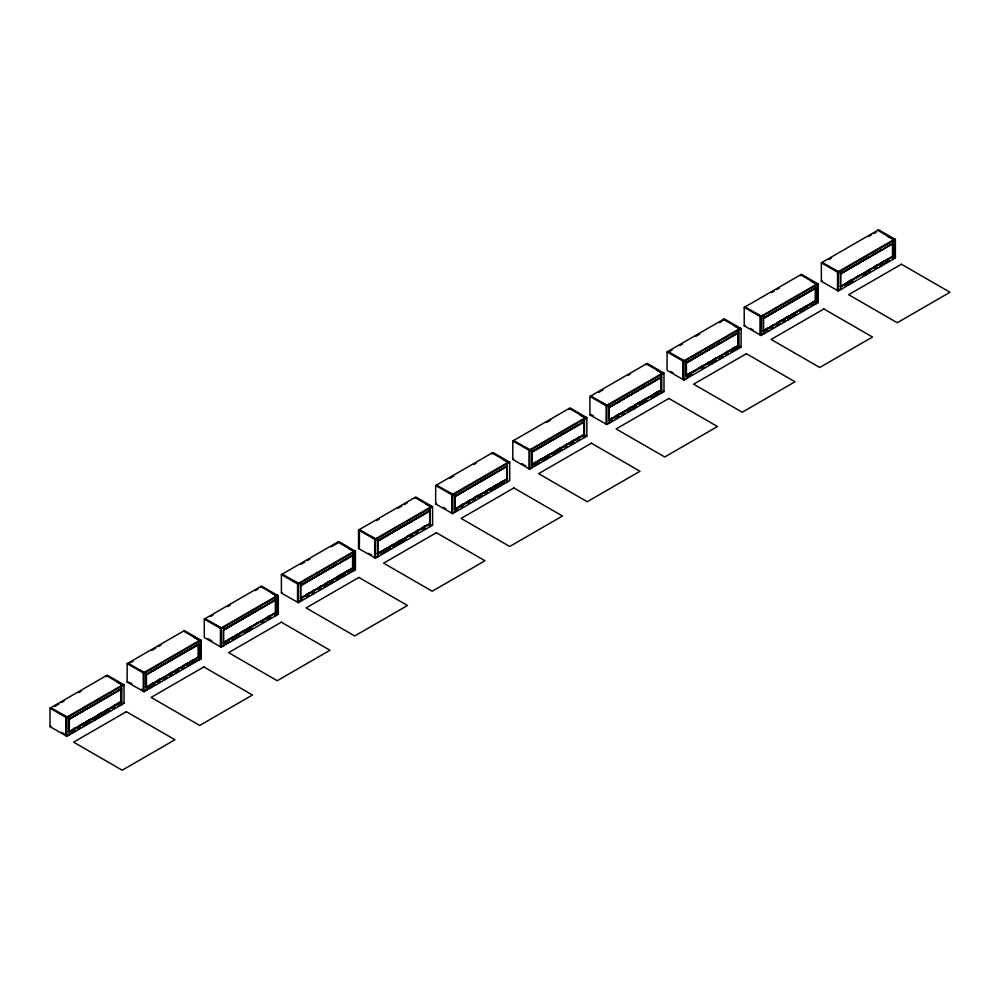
<?xml version="1.0" encoding="UTF-8"?>
<svg xmlns="http://www.w3.org/2000/svg" width="1000" height="1000" viewBox="0 0 1000 1000"><rect width="100%" height="100%" fill="white"/><g stroke="black" fill="none" stroke-linecap="round" stroke-linejoin="round"><path stroke-width="1.5" d="M94.775 719.112C92.025 721.05 95.337 718.562 93.825 719.188C95 720.75 93.625 718.95 93.675 719.463C93.975 721.838 95.512 716.55 93.475 720.075C95.525 720.662 94.688 717.2 94.412 720.113C95.862 719.587 92.7 717.55 94.438 720.163C95.237 719.4 92.413 720.362 94.838 719.075C93.125 721.275 94.712 718.775 93.513 720.275M171.962 675.025C169.312 677.262 171.812 673.512 170.9 674.975C169.825 675.8 172.688 674.538 170.85 674.725C171.025 678.088 172.35 671.488 171.312 675.825C169.312 674.362 172.838 674.1 171.962 674.987C169.075 677.663 173.1 671.975 171.225 675.863C171.175 676.375 171.8 673.6 171.762 674.375M402.738 540.85C402.425 544.438 402.312 539.188 403.212 541.75C400.825 542.925 404.025 541.112 402.762 541.062C403.75 541.425 402.9 542.925 402.887 540.788C401.575 544.225 403.5 538.862 402.45 542.325C403.088 539.362 403.275 542.525 402.038 541.875C404.963 540.062 400.45 543.263 403.062 540.75M479.288 497.75C478.938 494.625 480.025 499.375 479.825 496.538C478.988 497.788 480.975 496.325 479.188 497.137C481.95 495.238 478.612 497.688 479.963 497.075C478.325 498 482.3 495.438 479.575 496.637C482.225 496.688 477.638 499.188 480.55 496.625M557.288 452.912C556.438 450.613 557.212 454.237 557.062 452.075C555.962 453.8 556.375 451.925 557.638 451.875C557.987 452.413 555.013 453.762 557.413 451.8C556.888 454.988 556.237 451.05 556.725 451.987C556.038 455.675 559.163 449.925 556.737 452.388C556.575 453.75 557.25 450.737 557.537 452.225C555.325 452.038 559.05 452.925 556.312 453.075M634.15 408.612C635.5 407.137 633.138 407.8 633.55 408.325C635.763 405.95 632.537 408.075 634.038 408.663C635.7 407.088 633.188 407.1 634.775 407.337C632.7 406.662 633.7 410.25 634.763 407.825C633.587 405.487 633.375 410.925 634.712 407.388C632.675 406.938 635.562 408.325 634.125 407.262M711.9 362.837C708.787 364.363 713.425 362.587 710.763 363.237C712.438 362.775 710.212 363.288 711 363.75C709.725 363.55 712.312 363.7 711.513 362.625C711.338 366.05 711.363 361.613 711.663 363.587C711.963 361.287 709.562 365.538 711.912 362.812C711.225 363.85 711.9 363.275 711.787 363.55C710.438 361.725 711.312 364 711.75 362.663C709.25 363.325 711.963 365.4 711.8 362.675M789.025 318.3C787.438 318.913 787.513 320.375 788.938 318.137C788.275 321.025 787.588 317.312 788.913 319.012C789.188 320.037 788.138 316.525 788.225 319.188C789.712 316.562 786.787 320.4 788.713 318.575C786.812 317.688 789.488 320.75 788.775 318.425C788.162 319.775 788 317.975 788.688 319.312M864.963 275.087C866.312 273.775 864.663 274.5 865.938 274.513C865.55 272.125 864.925 276.288 865.95 273.675C864.887 276.075 864.587 274.113 866.012 273.988C863.587 275.7 867.212 272.875 865.938 274.525C865.512 273.4 864.688 275.375 865.588 273.612C864.262 277.113 866.988 271.675 865.775 274.825C865.913 272.3 863.575 276.663 866.175 274.188M94.25 718.95C92.537 722.975 96.05 716.862 93.775 719.8C95 718.6 92.975 720.212 94.875 719.287M247.887 631.35C249.75 628.112 248.637 631.5 247.887 631.35C250.312 628.062 248.388 632.312 247.875 630.525C249.45 629.113 249.137 631.487 248.988 629.862M402.638 542.263C403.35 539.85 401.538 543.488 403.413 541.15M479.412 497.75C480.763 495.4 478.188 498.537 480.45 496.45M556.763 453.237C557.513 451.7 556.5 453.263 557.1 451.925C556.625 454.725 555.5 451.287 557.625 451.9M634 408.537C634.263 408.225 633.562 406.887 634.575 407.812C634.325 409 633.713 406.788 634.188 408.462C633.312 408.738 634.288 406.938 634.612 407.912C633.6 409.162 632.825 407.987 634.325 407.65C634.25 406.737 632.163 410.037 634.775 407.825M711.938 363.05C710.013 363.537 712.087 362.762 710.6 363.95C710.387 362.975 712.35 363.525 710.612 364.038C711.475 361.213 709.812 365.337 711.75 363.612C712.1 361.95 710.362 363.038 710.7 364.15M788.175 319.637C789.25 316.212 787.438 320.487 789.038 318.725C788.138 320.037 786.663 318.562 789.013 318.512M866.025 273.587C864.212 274.363 866.85 274.05 865.2 274.95C865.812 273.188 864.2 275.775 866.213 273.975M120.913 688.925L120.925 701.55L112.875 706.2M660.863 377.2L660.863 389.825L661.6 390.225L609.263 420.438L608.55 420.025M738 332.663L738 345.288L738.737 345.688L686.4 375.9L685.688 375.487M94.763 719.663C92.75 721.838 94.75 717.8 93.775 719.338C95.25 718.012 93.188 721.162 94.488 720.113M171.325 674.45L171.337 675.812M248.95 629.862C248.125 632.087 248.487 628.763 248.538 631.175C249.262 628.263 247.113 632.587 249.15 630.225M325.5 586.8C325.238 584.85 325.712 585.3 325.3 586.638C326.95 585.75 325.3 586.475 324.988 586.213C325.012 587.688 326.163 584.15 325.3 585.612C326.3 587.875 324.837 584.05 325.662 586.638C326.925 584.038 325.6 586.562 324.913 586.675M480.55 496.6C477.962 496.912 479.775 498.15 480.238 497.188M556.625 453.212C556.962 450.062 556.763 454.6 557.513 452.425C557.487 450.425 555.575 454.725 557.225 451.75M788.637 318.15C786.513 322.388 789.562 315.338 788.413 319.538M94.412 720.113C93.513 718.487 94.963 720.812 94.2 719.05C93.6 722.062 94.913 717.738 94.075 719.463C94.362 720.85 94.1 717.825 93.85 720.288C93.312 719 95.512 718.475 94.1 720.4M171.225 675.863L172.013 674.75M326.287 585.688C323.25 587.562 327.788 584.725 324.725 585.913M402.5 542.263L403.363 540.938M711.65 363.587C709.925 363.312 711.787 362.675 711.263 364.1C710.725 363.188 711.637 363.237 711.25 364.1M248.6 631.175C249.7 629.663 246.537 630.425 249.037 630.05M325.887 586.512C324.387 585.175 326.6 586.737 325.125 585.875C325.625 587.062 325.625 585.425 325.438 585.487C326.25 585.788 324.663 586.562 326.262 585.712M403.4 541.175C401.488 542.275 403.075 541.1 402.9 540.925C402.287 542.487 402.725 540.325 402.8 542.112M865.938 273.825C865.75 274.625 863.775 274.7 865.9 274.25C865.638 272.712 865.537 275.725 865.763 273.612M402.65 542.15C403.312 538.925 402.275 543.688 403.125 541C401.413 543.337 403.875 539.612 402.262 542.312M479.175 497.413C481.887 493.988 478.05 500.05 480.025 496.262M556.3 452.812C559.15 451.775 554.888 452.7 557.55 452.212C555.7 453.225 558.2 452.612 556.413 451.95M556.475 453.1C558.138 451.875 555.9 452.35 557.438 452.638M633.488 408.075L634.362 407.212M634.525 407.425C633.638 408.688 634.7 406.912 633.763 408.738M711.75 362.7C711.012 364.4 711.2 362.463 711.45 362.725M788.888 319.088C786.65 319.45 789.55 317.938 788.1 319.45C789.35 317.062 787.15 321.6 788.888 318.163M862.763 276.012L866.05 273.913L864.688 274.1L865.6 274.837L866.05 273.913L865.062 273.762L866.05 273.913L865.612 274.85L864.887 274.475M171.8 675.35C168.85 675.062 173.463 673.725 170.875 675.462C171.85 674.188 171.088 676.137 171.012 674.737C171.488 673.988 170.65 676.425 171.962 674.538M248.463 629.913C249.312 629.513 247.975 632.85 247.987 630.037M403.237 541.475C401.6 542.55 403.375 539.65 402.2 541.763C403.787 541.2 401.488 541.237 403.212 541.75M796.363 314.337L788.213 319.438L787.938 318.3L788.3 319.4L788.775 318.438L787.537 318.712M248.363 631.337C248.075 629.987 248.287 631.737 248.713 629.837M326.225 585.5C324.725 586.438 326 585.212 325.625 586.613C325.962 584.325 324.513 587.863 325.825 585.35M711.375 362.85C711.725 362.987 711.2 364.363 710.612 363.812M865.288 275.125L865 273.913L866.05 273.925M170.675 675.775C171.838 675.55 171.137 674.525 170.85 675.462C171.45 673.988 170.3 677.275 171.637 674.587C170.925 675.325 171.637 674.4 171.363 675.675C172.1 673.363 170.538 675.788 171.838 675.088C171.188 675.763 171.175 674.488 170.85 675.913M480.238 497.013C479.963 496.625 478.65 497.663 480.375 496.788C479.237 496.763 478.625 498.162 480.35 496.3M94.375 719.538L94.062 720.263M171.55 674.6C169.9 677.412 172.237 673.112 170.675 675.238M325.775 585.938C325.7 587.875 324.45 585.2 326.225 585.962M402.95 541.987C403.475 540.163 400.913 542.438 403.113 541.712M556.312 452.025C556.475 452.7 558.212 452.388 556.15 452.388M634.637 407.525C633.713 407.612 632.688 408.85 634.712 407.388M711.488 363.8L710.825 363.9L711.4 362.938M788.713 318.325C788.213 319.288 787.9 318.562 788.075 318.762C789.388 318.612 787.1 318.825 788.913 318.75C786.562 317.675 790.688 320.025 787.712 318.425M865.763 273.8C864.175 276.212 865.888 272.213 865.212 274.938M171.225 674.875C171.312 675.4 170.738 674.6 171.175 675.738M248.438 631.3C248.263 631.15 247.712 629.425 249.137 630.2M249.075 630.25C246.425 632.487 248.775 628.6 248.525 631.075M403.212 541.512C402.163 541.8 402.35 541.188 402.575 542.15M480.2 496.512L479.425 497.512L480.4 496.763M557.5 452.075L556.688 453.1L557.225 451.938M633.812 408.537L634.237 407.388M710.95 364C711.637 362.762 709.887 363.65 711.488 363.85M788.713 318.888L787.712 319.212M865.337 274.95C866.087 272.238 864.562 275.475 866.075 274.1M634.412 407.55C633.425 407.225 634.663 408.913 633.663 407.362M248.125 631.2C249.488 628.975 246.262 631.013 249.088 630.513M556.925 453.088L557.463 452.137M633.812 407.388L633.837 408.512L634.025 407.675M711.663 362.875C709.325 364.712 712.15 361.575 711.062 364.012M248.263 631.213C248.487 629.7 247.862 630.85 248.938 630.575M326.062 585.737L325.238 586.2L326.1 585.675M402.088 542.175C403.237 539.3 402.812 543.375 402.15 541.013M634.462 407.887C634.65 408.025 632.438 408.475 634.087 407.438M865.788 274.825C865.212 272.925 864.825 275.525 866.125 273.788M93.625 719.75C94.175 718.263 94.488 720.487 93.612 719.15M402.663 540.975L402.512 542.1L402.587 541.325M557.325 452.438C556.725 453.062 557.112 451.712 556.688 453.062M788.088 319.462L787.825 318.35M171.863 674.788L171.088 675.7L170.825 674.825M325.225 586.812L325.988 585.55L324.9 586.413M402.3 541.95L402.587 541.512M479.35 497.175L480.087 496.475M556.825 452.262C556.525 452.55 556.438 452.663 557.175 452.337M711.275 363.188C710.812 362.8 711.688 363.975 710.688 362.875M788.363 318.225L788.25 319.488M633.688 408.438L633.663 407.525L634.225 408.013M479.225 497.137L480 496.538L479.625 497.575M556.55 452.6L557.05 451.863M170.863 675.612L171.425 675.212M248.663 630.312L247.95 630.775M326.075 586.287C324.637 584.8 325.5 587.188 326.037 585.95M479.438 497.413L479.913 496.4M710.8 363.013L711.325 363.9L710.425 363.162M788.088 319.337C787.938 319.438 788.175 317.725 788.213 319.438M865.163 273.75L865.275 274.887L864.688 274.1M94.675 719.312L93.5 720.013M865.025 274.513L865.113 273.888M94.513 719.638C92.562 718.55 95.538 720.738 93.5 719.225M93.338 719.587C95.225 718.962 93.012 720.938 94.087 719.4M865.238 274.913L865.913 273.888L865.325 274.45M325.913 585.525L324.938 586.475L325.925 586.025M711.65 362.962L710.825 363.9L711.1 363.188M480.363 496.875L479.963 497.375M94.15 719.2C93.5 721.2 93.675 718.7 94.575 719.25M94.2 719.45L93.938 720.212M479.725 497.413L480.188 496.975M247.812 631.237L248.85 630.337M711.2 362.85L711.9 363.3L708.5 365.075M865.5 274.75L865.913 274.113M325.525 585.513L325.075 586.375M710.825 363.9L710.675 363.525M171.287 675.562L171.137 674.587M788.413 318.65C787.163 318.012 788.475 320.112 788.775 318.65M325.9 585.775L324.812 586.013M557.013 452.05L556.737 452.825M556.312 452.25L556.812 451.925M403 541.438L402.625 542.1L403.125 541.275M711.213 363.312L711.9 363.312M711.125 363.812L711.637 363.413M402.525 541.65L403.1 541.55M479.487 496.425L479.075 496.95L479.875 496.788M788.737 318.8L788.263 318.663M247.963 630.3L248.65 630.212M710.7 363.488L711.112 363.438M788.075 318.788L788.337 318.312M402.238 541.35L402.675 541.45M325.225 585.588L325.275 586.525M633.975 407.612L634.325 407.65M864.95 274.25L865.062 273.988M479.35 496.838L480.15 497.113L479.675 496.525M636.725 406.512L633.925 408.288M248.287 630.55L247.812 630.737M68.6 718.812L69.325 719.225L103.637 698.863M176.812 656.675L146.45 674.688L198.787 644.475M179.45 655.113L182.1 653.538M259.225 609.012L223.588 630.15L275.925 599.938L275.312 599.587M336.362 564.475L300.725 585.625L353.062 555.413M377.15 540.675L377.863 541.087L412.175 520.725M454.275 496.138L455 496.55L490.637 475.412M531.413 451.613L532.125 452.025L566.45 431.662M608.55 407.075L609.263 407.488L644.9 386.337M685.688 362.537L686.4 362.95L720.713 342.587M799.175 297.275L763.538 318.425L815.863 288.212L815.263 287.85M869.7 256.663L840.662 273.888L893 243.675M872.35 255.087L876.3 252.738M50 708.175L107.25 675.125L124.038 684.875L124.038 703.325L66.938 736.3L50 726.637L50 708.175L66.125 717.487L123.4 684.425M200.463 639.925L201.175 640.337L201.175 658.8L144.075 691.762L127.137 682.1L127.137 663.65L184.387 630.588L200.512 639.9L200.512 658.35M204.275 619.113L261.512 586.062L278.312 595.812L278.312 614.263L221.2 647.237L204.275 637.562L204.275 619.113L221.2 628.775L278.312 595.812M281.4 574.575L338.65 541.525L355.45 551.275L355.45 569.725L298.337 602.7L281.4 593.038L281.4 574.575L297.525 583.888L354.8 550.825L354.725 569.312L355.45 569.725M358.537 530.05L415.788 496.987L432.575 506.737L432.575 525.2L375.475 558.162L358.537 548.5L358.537 530.05L375.475 539.712L432.575 506.737M435.675 485.513L492.925 452.463L509.712 462.212L509.712 480.662L452.612 513.638L435.675 503.963L435.675 485.513L452.612 495.175L509.712 462.212M529.788 468.25L528.938 468.738L512.812 459.438L512.812 440.975L570.062 407.925L586.85 417.675L586.85 436.125L529.75 469.1L529.025 468.688M589.938 396.45L647.188 363.387L663.988 373.137L663.988 391.6L606.875 424.562L589.938 414.9L589.938 396.45L606.062 405.75L663.337 372.688M667.075 351.912L724.325 318.863L741.125 328.612L741.125 347.062L684.013 380.037L667.075 370.363L667.075 351.912L683.2 361.225L740.475 328.15M744.212 307.375L801.462 274.325L818.25 284.075L818.25 302.525L761.15 335.5L744.212 325.838L744.212 307.375L761.15 317.05L818.25 284.075M821.35 262.85L878.6 229.788L895.387 239.537L895.387 258L838.288 290.963L821.35 281.3L821.35 262.85L838.288 272.512L895.387 239.537M54.825 706.388L58.788 704.087M61.438 702.562L64.075 701.038M78.625 692.638L81.275 691.112M130.638 662.613L133.287 661.087M151.788 650.4L155.762 648.112M158.4 646.587L161.05 645.05M210.413 616.55L213.062 615.025M227.6 606.625L230.25 605.1M255.375 590.6L258.012 589.075M300.775 564.388L304.738 562.1M307.387 560.575L310.025 559.038M331.188 546.825L337.8 543.013M376.587 520.612L379.225 519.087M397.738 508.4L401.712 506.112M404.35 504.588L407 503.062M449.75 478.375L453.725 476.087M473.55 464.637L476.2 463.1M546.725 422.388L550.688 420.1M598.737 392.362L602.7 390.075M627.825 375.562L630.462 374.038M669.262 351.637L671.9 350.112M679.837 345.538L682.475 344.012M695.7 336.375L699.663 334.087M719.5 322.638L722.15 321.112M771.513 292.613L774.163 291.075M776.8 289.55L779.45 288.025M828.812 259.525L831.462 258M868.487 236.625L871.125 235.1M873.775 233.575L876.413 232.037M50 726.637L50.862 726.137M127.137 682.1L127.987 681.6M281.4 593.038L282.262 592.537M358.537 548.5L359.4 548L359.4 529.55L375.525 538.862L375.475 558.162M435.675 503.963L436.538 503.475M512.812 459.438L513.663 458.938M589.938 414.9L590.8 414.4L593.488 415.95M744.212 325.838L745.075 325.337M821.35 281.3L822.2 280.8M200.512 639.9L143.262 672.95L143.262 691.413L144.113 690.913L141.637 689.325M375.525 557.312L374.663 557.812L374.688 539.338L431.938 506.287M452.663 512.775L451.8 513.275L451.8 494.825L509.075 461.75M528.938 450.288L586.2 417.225M837.475 272.15L894.75 239.088L894.725 257.562L894.675 239.125M124.038 684.875L66.938 717.85L66.225 717.438L66.225 735.888M127.137 663.65L144.075 673.312L201.175 640.337M302.688 599.362L297.525 602.337L297.625 583.837L298.337 584.25L355.45 551.275M586.85 417.675L529.75 450.65L512.812 440.975M606.925 423.713L606.062 424.212L606.163 405.7L606.875 406.112L663.988 373.137M683.225 361.213L683.2 379.675L683.3 361.163L684.013 361.575L741.125 328.612M114.475 692.6L68.85 718.95L68.85 731.888L121.175 701.675L121.175 688.737L117.15 691.05M150 672.087L164.762 663.562M167.45 662.013L198.312 644.2L198.312 657.15L145.975 687.362L145.975 674.412M224.45 629.1L263.375 606.638M266.05 605.087L275.45 599.663L275.45 612.612L223.113 642.825M300.25 585.35L313.663 577.6M316.35 576.05L325.75 570.625M328.425 569.075L337.825 563.65M340.513 562.1L352.587 555.138L352.587 568.075L300.25 598.288M378.725 540.037L429.712 510.6L429.712 523.55L377.388 553.763M474.65 484.663L454.513 496.275L454.513 509.225L506.85 479.012L506.85 466.062M477.325 483.113L505.513 466.838M533 450.975L554.462 438.575M557.15 437.025L578.625 424.625M581.3 423.088L583.987 421.538L583.987 434.475L531.65 464.688L531.65 451.75M659.775 377.775L608.787 407.212L608.787 420.163L661.125 389.95L661.125 377M703.363 352.612L685.925 362.675L685.925 375.625L738.263 345.412L738.263 332.463L723.5 340.988M706.05 351.062L715.45 345.637M718.125 344.087L720.812 342.537M763.05 318.15L765.738 316.6M768.425 315.05L777.812 309.625M780.5 308.075L815.387 287.938L815.387 300.875L763.05 331.087M840.188 273.612L869.712 256.575M872.4 255.025L881.787 249.6M884.475 248.05L892.525 243.4L892.525 256.35L840.188 286.562M69.325 719.225L121.662 689.013L120.8 688.675L120.938 701.538L121.662 701.95L69.325 732.163L68.6 731.75M377.863 541.087L430.2 510.875L429.588 510.525M455 496.55L507.325 466.337M532.125 452.025L584.462 421.812L583.85 421.45M609.263 407.488L661.6 377.275L660.987 376.925L660.888 389.812L660.888 376.962M686.4 362.95L738.737 332.738L738.125 332.388M72.625 729.438L75.312 727.887M79.338 725.562L83.362 723.238M86.05 721.688L90.062 719.362M98.112 714.712L102.137 712.4M106.163 710.075L108.85 708.525M151.1 684.125L153.787 682.575M157.812 680.25L160.5 678.7M169.887 673.288L172.562 671.737M176.588 669.412L179.275 667.862M183.3 665.537L187.325 663.213M190 661.663L192.688 660.113M222.875 642.688L225.562 641.137M228.238 639.587L232.262 637.263M234.95 635.712L237.625 634.175M240.312 632.625L244.338 630.3M247.025 628.75L251.05 626.425M255.062 624.1L257.75 622.55M267.137 617.137L269.825 615.588M306.712 594.288L309.4 592.737M312.087 591.188L314.762 589.637M318.788 587.312L321.475 585.763M325.5 583.438L329.525 581.112M337.562 576.475L341.587 574.15M344.275 572.6L348.3 570.275M381.163 551.3L377.15 553.625L377.863 554.038L430.2 523.825L429.475 523.413M383.85 549.75L386.538 548.2M389.212 546.65L393.237 544.325M395.925 542.775L399.95 540.462M408 535.812L412.025 533.488M416.05 531.163L418.725 529.612M422.75 527.288L425.438 525.737M460.988 505.213L463.675 503.663M467.688 501.35L470.375 499.8M474.4 497.475L478.425 495.15M486.475 490.5L490.5 488.175M493.175 486.625L497.2 484.312M499.888 482.762L502.575 481.213M535.438 462.238L531.413 464.55L532.125 464.963L584.462 434.75L583.75 434.338M538.125 460.688L542.15 458.363M546.175 456.037L548.85 454.487M556.9 449.837L560.925 447.512M564.95 445.2L567.625 443.65M571.65 441.325L574.338 439.775M577.025 438.225L579.7 436.675M609.888 419.25L612.575 417.7M616.6 415.375L619.275 413.825M628.675 408.4L631.35 406.863M635.375 404.538L639.4 402.212M642.087 400.662L646.112 398.338M654.15 393.688L658.175 391.362M687.025 374.712L691.05 372.388M699.1 367.75L703.125 365.425M707.15 363.1L709.825 361.55M713.85 359.225L716.538 357.675M725.925 352.25L728.612 350.712M732.638 348.387L735.312 346.838M765.5 329.412L768.188 327.863M770.863 326.312L773.55 324.762M777.575 322.438L781.6 320.112M784.275 318.562L788.3 316.238M790.987 314.688L793.675 313.137M796.35 311.6L800.375 309.275M803.062 307.725L807.087 305.4M811.112 303.075L813.787 301.525M848 281.775L852.025 279.45M856.05 277.125L858.737 275.575M868.125 270.163L870.8 268.612M874.825 266.288L877.513 264.738M881.538 262.413L884.212 260.863M223.588 643.1L275.925 612.888L275.212 612.475M300.725 598.562L353.062 568.35L352.35 567.938M763.538 331.362L815.863 301.15L815.15 300.738M840.662 286.837L893 256.625L892.288 256.212M71.287 732.962L75.4 730.588M78 729.087L80.738 727.5M83.362 725.987L91.425 721.338M95.412 719.025L110.2 710.487M112.762 709.013L115.575 707.387M118.1 705.938L120.775 704.388M155.2 684.513L145.712 689.987L146.45 690.387L146.45 671.938L145.738 671.525M157.812 683L160.538 681.438M163.188 679.9L167.213 677.575M169.887 676.038L172.575 674.475M175.225 672.95L179.288 670.612M181.9 669.1L184.662 667.513M187.237 666.025L196.737 660.537M199.65 658.85L201.175 658.8M229.662 641.525L220.4 646.875L220.487 628.362L277.663 595.35L277.575 613.862M232.262 640.025L240.35 635.363M244.35 633.05L252.4 628.4M261.7 623.025L264.475 621.425M267.038 619.95L271.188 617.55M275.188 615.237L276.788 614.312M306.725 597.038L309.475 595.45M312.087 593.938L314.812 592.362M318.8 590.062L321.488 588.513M324.15 586.975L328.188 584.637M329.487 583.888L333.562 581.538M336.238 579.987L345.637 574.562M348.175 573.1L352.35 570.7L353.062 571.112L353.062 552.65L352.35 552.238M353.925 569.788L354.8 569.275M381.175 554.05L390.613 548.6M393.25 547.075L401.3 542.425M403.95 540.9L406.625 539.35M410.625 537.05L413.375 535.462M415.962 533.962L418.75 532.362M422.638 530.112L425.45 528.488M431.938 524.738L432.575 525.2M455.625 511.062L458.4 509.462M460.988 507.975L463.738 506.375M467.7 504.1L470.412 502.525M473.062 501L475.75 499.45M478.425 497.9L482.463 495.575M485.1 494.05L487.825 492.475M490.438 490.975L505.275 482.4M532.863 466.475L539.538 462.612M542.15 461.112L550.212 456.45M552.888 454.913L562.275 449.487M564.9 447.975L567.65 446.388M570.237 444.9L574.35 442.512M576.912 441.037L579.725 439.412M583.587 437.188L586.2 435.675M608.663 422.713L609.263 423.188L609.263 404.738L608.55 404.325M609.888 422L612.675 420.4M615.262 418.9L619.35 416.538M621.962 415.025L624.688 413.462M627.337 411.925L631.362 409.6M639.362 404.988L647.375 400.363M651.375 398.05L659.388 393.425M660.713 392.663L661.6 392.975L661.6 374.525L660.888 374.113M687.025 377.463L692.387 374.375M701.787 368.95L704.488 367.388M713.825 361.987L716.55 360.425M719.163 358.913L723.263 356.55M725.837 355.062L728.625 353.45M731.175 351.975L737.85 348.125M738.012 348.025L740.475 346.613M818.25 302.525L817.537 302.113L817.613 283.625L760.337 316.688L760.337 335.138L761.2 334.65M762.938 333.638L763.538 334.125L763.538 315.663L762.812 315.25M764.163 332.938L768.275 330.562M770.875 329.062L773.612 327.475M776.237 325.962L780.288 323.625M782.95 322.088L785.625 320.538M800.3 312.062L808.438 307.362M810.987 305.9L813.65 304.363M814.987 303.587L815.863 303.913L815.863 285.45L815.15 285.038M839.95 289.175L837.475 290.613L837.562 272.1M845.325 286.075L853.413 281.4M868.1 272.925L870.812 271.363M874.775 269.075L877.525 267.488M880.113 265.988L884.237 263.612M885.45 262.913L889.6 260.512M887.138 236.137L893.863 239.6L877.738 230.287M832.95 268.888L838.325 271.663L838.288 290.963M811.35 281.363L816.725 284.125L800.6 274.825L800.6 275.812M755.825 313.425L761.2 316.188L745.075 306.887L745.075 307.875M734.212 325.887L739.587 328.663L739.587 329.65M678.688 357.95L684.062 360.725L667.938 351.413L667.938 352.413M657.087 370.425L662.463 373.2L646.338 363.888L646.338 364.875M601.55 402.488L606.925 405.262L590.8 395.95L590.8 396.938M579.95 414.963L585.325 417.725L585.325 418.725M524.412 447.025L529.788 449.787L529.75 469.1M502.812 459.487L508.188 462.262L492.062 452.95L492.062 453.95M447.287 491.55L452.663 494.325L436.538 485.012M425.675 504.025L431.05 506.8L431.05 507.788M370.15 536.087L375.525 538.862M348.55 548.562L353.925 551.325L337.8 542.025M293.012 580.612L298.387 583.387L282.262 574.087L282.262 575.075M271.413 593.088L276.788 595.862L276.788 596.85M215.875 625.15L221.25 627.925L221.2 647.237M194.275 637.625L199.65 640.4L183.525 631.087M138.737 669.688L144.113 672.463L127.987 663.15M117.137 682.163L122.513 684.925L122.513 685.925M61.612 714.212L66.988 716.988L66.938 736.3M892.288 240.512L893 240.925L893 259.375L892.288 258.962M894.675 257.587L895.387 258M839.95 270.725L840.662 271.137L840.662 289.587M838.325 271.663L822.2 262.35L822.2 263.337M750.45 328.438L753.138 329.988M739.587 328.663L723.462 319.35L723.462 320.35M738.012 329.575L738.737 329.988L738.737 348.438M740.4 346.65L741.125 347.062M685.688 359.787L686.4 360.2L686.4 378.663M670.625 371.425L673.312 372.975M663.275 391.188L663.988 391.6M585.325 417.725L569.2 408.425L569.2 409.412M583.75 418.638L584.462 419.05L584.462 437.512L583.75 437.1M586.138 435.712L586.85 436.125M531.413 448.85L532.125 449.263L532.125 467.725L531.413 467.312M529.788 449.787L513.663 440.487L513.663 441.475M521.725 463.587L525.763 465.925M506.613 463.175L507.325 463.587L507.325 482.038L506.613 481.625M506.613 478.875L507.325 479.288L455 509.5L454.275 509.087M454.275 493.387L455 493.8L455 512.25L454.275 511.838M443.25 507.35L445.938 508.9M431.05 506.8L414.925 497.488L414.925 498.475M429.475 507.7L430.2 508.125L430.2 526.575L429.475 526.163M377.15 537.925L377.863 538.337L377.863 556.788L377.15 556.375M368.8 553.438L371.488 554.987M300.012 582.45L300.725 582.863L300.725 601.325L300.012 600.913M276.788 595.862L260.663 586.55L260.663 587.55M275.212 596.775L275.925 597.188L275.925 615.638L275.212 615.225M278.312 614.263L277.6 613.85L277.6 595.4M222.875 626.987L223.588 627.4L223.588 645.85L222.875 645.438M221.25 627.925L205.125 618.612L205.125 619.612M207.812 638.625L211.85 640.95M198.075 641.3L198.787 641.725L198.787 660.175L198.075 659.762M198.075 657L198.787 657.425L146.45 687.638L145.738 687.225M129.338 682.375L132.025 683.925M141.425 689.362L144.113 690.913M122.513 684.925L106.388 675.625L106.388 676.612M120.938 685.837L121.662 686.25L121.662 704.712L120.938 704.3M123.325 702.913L124.038 703.325M68.6 716.05L69.325 716.462L69.325 734.925L66.125 735.938L66.125 717.487M66.988 716.988L50.862 707.688L50.862 708.675M61.612 732.337L64.3 733.9M865.487 274.25L864.85 273.888M480 496.538L480.05 496.875M737.875 332.413L738.012 345.275L738.012 332.425M761.15 317.05L761.15 335.5M760.438 316.637L760.362 335.125M739.587 346.125L739.587 347.125M684.013 361.575L684.013 380.037M606.875 406.112L606.875 424.562M529.025 450.238L528.938 468.738M452.612 495.175L452.612 513.638M451.887 494.762L451.825 513.263M374.762 539.3L374.762 557.75M298.337 584.25L298.337 602.7M144.075 673.312L144.075 691.762M120.938 688.7L120.938 701.538M121.412 688.875L69.088 719.087L69.088 732.025L121.412 701.812L121.412 688.875M198.55 644.338L146.213 674.55L146.213 687.5L198.55 657.288L198.55 644.338M275.688 599.8L223.35 630.013L223.35 642.962L275.688 612.75L275.688 599.8M352.825 555.275L300.487 585.487L300.487 598.425L352.825 568.212L352.825 555.275M429.963 510.737L377.625 540.95L377.625 553.9L429.963 523.688L429.963 510.737M507.088 466.2L454.75 496.413L454.75 509.363L507.088 479.15L507.088 466.2M584.225 421.675L531.888 451.887L531.888 464.825L584.225 434.613L584.225 421.675M661.363 377.137L609.025 407.35L609.025 420.3L661.363 390.087L661.363 377.137M738.5 332.6L686.162 362.812L686.162 375.763L738.5 345.55L738.5 332.6M815.625 288.075L763.3 318.288L763.3 331.225L815.625 301.012L815.625 288.075M892.763 243.538L840.425 273.75L840.425 286.7L892.763 256.488L892.763 243.538M126.363 711.688L73.6 742.15L122.2 770.212L174.963 739.75L126.363 711.688M203.863 666.938L151.1 697.4L199.7 725.462L252.463 695L203.863 666.938M281.363 622.188L228.6 652.65L277.213 680.713L329.975 650.25L281.363 622.188M358.875 577.45L306.112 607.913L354.712 635.962L407.475 605.513L358.875 577.45M436.375 532.7L383.612 563.162L432.212 591.225L484.975 560.763L436.375 532.7M513.875 487.95L461.112 518.413L509.712 546.475L562.475 516.013L513.875 487.95M591.375 443.2L538.612 473.663L587.225 501.725L639.987 471.262L591.375 443.2M668.888 398.462L616.125 428.925L664.725 456.987L717.487 426.525L668.888 398.462M746.388 353.713L693.625 384.175L742.225 412.238L794.987 381.775L746.388 353.713M823.888 308.962L771.125 339.425L819.737 367.488L872.5 337.025L823.888 308.962M901.4 264.225L848.637 294.688L897.237 322.738L950 292.275L901.4 264.225"/></g></svg>
